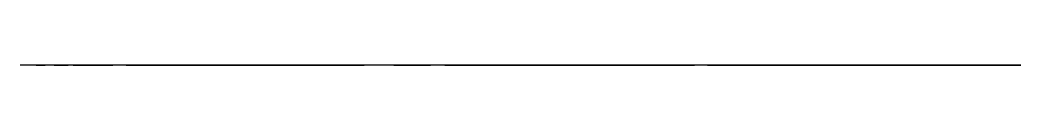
# Model space of a CAD drawing. Header units: millimetres. Extents: x -286 to 0, y 35 to 35.
import ezdxf

# ---------------------------------------------------------------- set-up
doc = ezdxf.new("R2010")
doc.units = ezdxf.units.MM

msp = doc.modelspace()

# ---------------------------------------------------------------- linework, layer by layer
for p, q in [((-206, 35), (-286, 35)), ((-192.75, 35, 17.5), (-281.37, 35, 17.5)), ((-192.75, 35, 17.5), (-281.37, 35, 17.5)), ((-206, 35), (-192.75, 35, 17.5)), ((0, 35, 272.16), (-192.75, 35, 17.5)), ((0, 35, 364.16), (0, 35, 272.16))]:
    msp.add_line(p, q)
msp.add_open_spline([(-281.37, 35, 17.5), (-283.02, 35, 11.69), (-284.56, 35, 5.84), (-286, 35)], degree=3)
msp.add_open_spline([(-281.37, 35, 17.5), (-267.15, 35, 67.55), (-234.18, 35, 124.47), (-160.89, 35, 183.62), (-80, 35, 242.76), (-23, 35, 303.45), (0, 35, 364.16)], degree=4, knots=[1.076267, 1.076267, 1.076267, 1.076267, 1.076267, 2, 3, 4, 4, 4, 4, 4])

doc.saveas('drawing.dxf')
